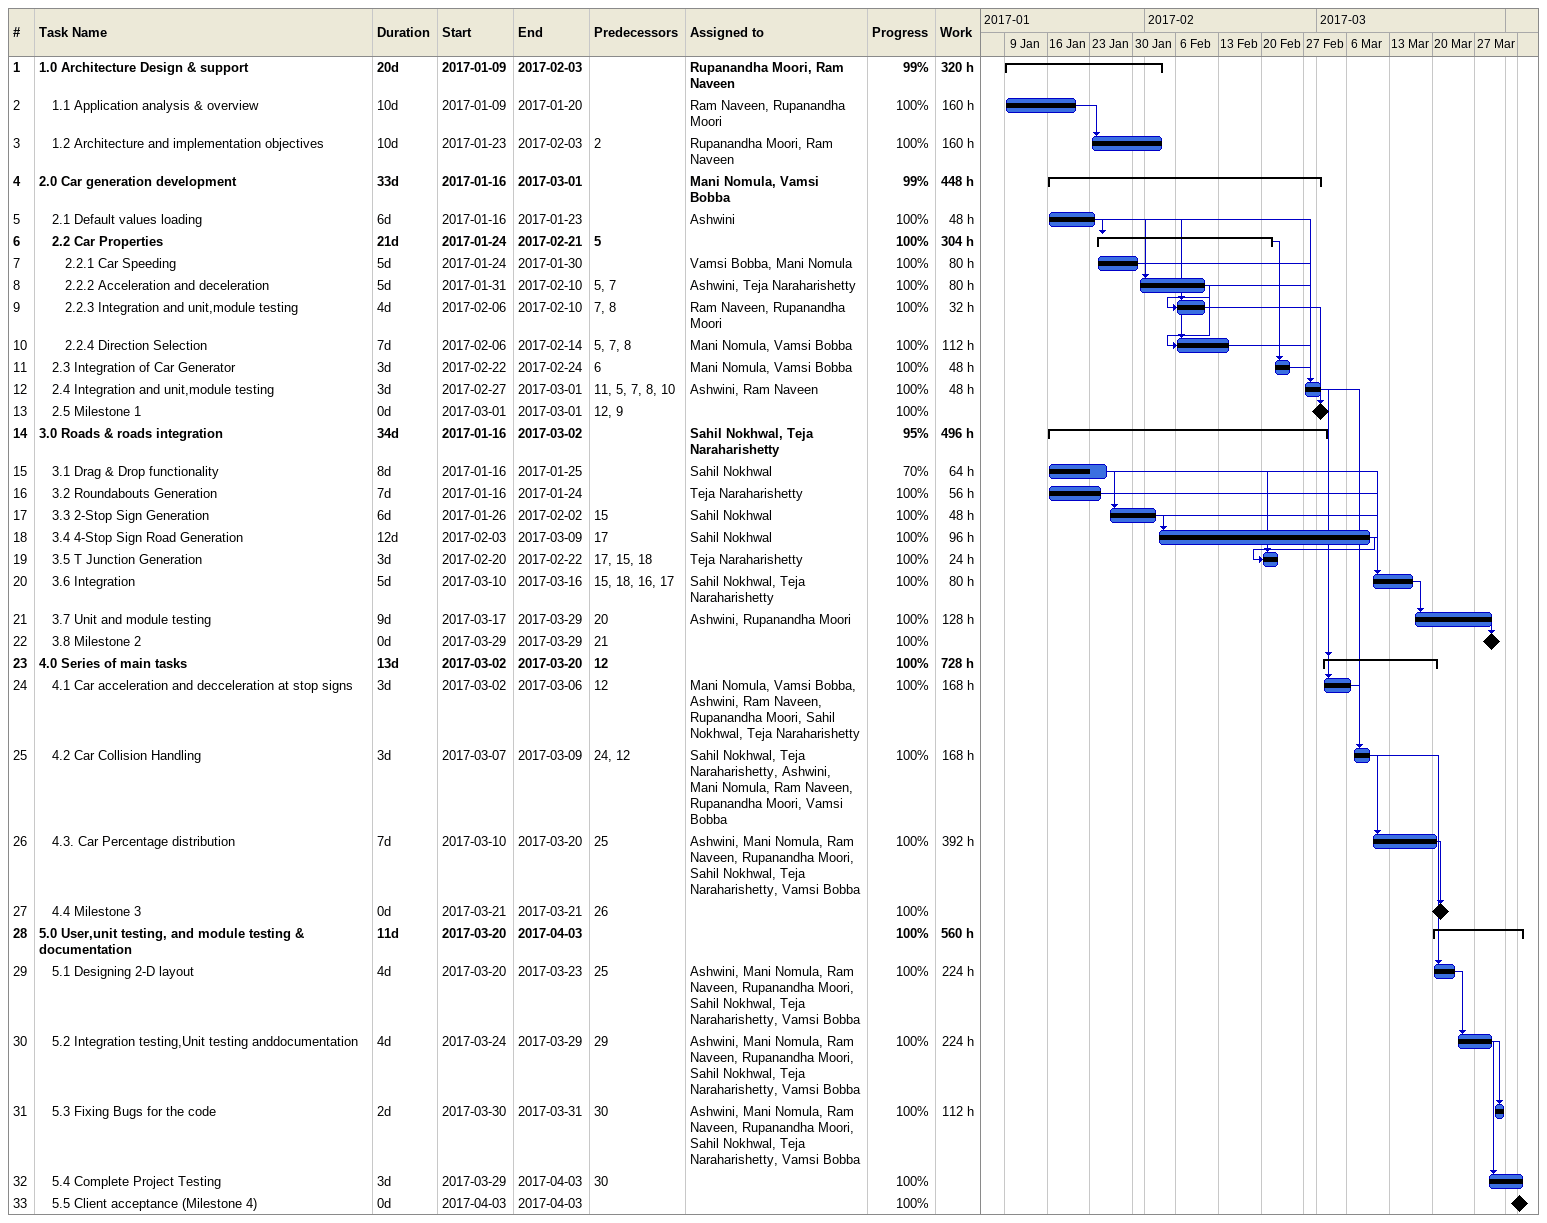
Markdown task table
| ID | Level | Task | Duration | Start | Finish | Predecessors | Resources | % complete | Work (h) |
|---|---|---|---|---|---|---|---|---|---|
| 1 | 1 | **1.0 Architecture Design & support** | 20d | 2017-01-09 | 2017-02-03 |  | Rupanandha Moori, Ram Naveen | 99 | 320 |
| 2 | 2 | 1.1 Application analysis & overview | 10d | 2017-01-09 | 2017-01-20 |  | Ram Naveen, Rupanandha Moori | 100 | 160 |
| 3 | 2 | 1.2 Architecture and implementation objectives | 10d | 2017-01-23 | 2017-02-03 | 2 | Rupanandha Moori, Ram Naveen | 100 | 160 |
| 4 | 1 | **2.0 Car generation development** | 33d | 2017-01-16 | 2017-03-01 |  | Mani Nomula, Vamsi Bobba | 99 | 448 |
| 5 | 2 | 2.1 Default values loading | 6d | 2017-01-16 | 2017-01-23 |  | Ashwini | 100 | 48 |
| 6 | 2 | **2.2 Car Properties** | 21d | 2017-01-24 | 2017-02-21 | 5 |  | 100 | 304 |
| 7 | 3 | 2.2.1 Car Speeding | 5d | 2017-01-24 | 2017-01-30 |  | Vamsi Bobba, Mani Nomula | 100 | 80 |
| 8 | 3 | 2.2.2 Acceleration and deceleration | 5d | 2017-01-31 | 2017-02-10 | 5, 7 | Ashwini, Teja Naraharishetty | 100 | 80 |
| 9 | 3 | 2.2.3 Integration and unit,module testing | 4d | 2017-02-06 | 2017-02-10 | 7, 8 | Ram Naveen, Rupanandha Moori | 100 | 32 |
| 10 | 3 | 2.2.4 Direction Selection | 7d | 2017-02-06 | 2017-02-14 | 5, 7, 8 | Mani Nomula, Vamsi Bobba | 100 | 112 |
| 11 | 2 | 2.3 Integration of Car Generator | 3d | 2017-02-22 | 2017-02-24 | 6 | Mani Nomula, Vamsi Bobba | 100 | 48 |
| 12 | 2 | 2.4 Integration and unit,module testing | 3d | 2017-02-27 | 2017-03-01 | 11, 5, 7, 8, 10 | Ashwini, Ram Naveen | 100 | 48 |
| 13 | 2 | 2.5 Milestone 1 | 0d | 2017-03-01 | 2017-03-01 | 12, 9 |  | 100 |  |
| 14 | 1 | **3.0 Roads & roads integration** | 34d | 2017-01-16 | 2017-03-02 |  | Sahil Nokhwal, Teja Naraharishetty | 95 | 496 |
| 15 | 2 | 3.1 Drag & Drop functionality | 8d | 2017-01-16 | 2017-01-25 |  | Sahil Nokhwal | 70 | 64 |
| 16 | 2 | 3.2 Roundabouts Generation | 7d | 2017-01-16 | 2017-01-24 |  | Teja Naraharishetty | 100 | 56 |
| 17 | 2 | 3.3 2-Stop Sign Generation | 6d | 2017-01-26 | 2017-02-02 | 15 | Sahil Nokhwal | 100 | 48 |
| 18 | 2 | 3.4 4-Stop Sign Road Generation | 12d | 2017-02-03 | 2017-03-09 | 17 | Sahil Nokhwal | 100 | 96 |
| 19 | 2 | 3.5 T Junction Generation | 3d | 2017-02-20 | 2017-02-22 | 17, 15, 18 | Teja Naraharishetty | 100 | 24 |
| 20 | 2 | 3.6 Integration | 5d | 2017-03-10 | 2017-03-16 | 15, 18, 16, 17 | Sahil Nokhwal, Teja Naraharishetty | 100 | 80 |
| 21 | 2 | 3.7 Unit and module testing | 9d | 2017-03-17 | 2017-03-29 | 20 | Ashwini, Rupanandha Moori | 100 | 128 |
| 22 | 2 | 3.8 Milestone 2 | 0d | 2017-03-29 | 2017-03-29 | 21 |  | 100 |  |
| 23 | 1 | **4.0 Series of main tasks** | 13d | 2017-03-02 | 2017-03-20 | 12 |  | 100 | 728 |
| 24 | 2 | 4.1 Car acceleration and decceleration at stop signs | 3d | 2017-03-02 | 2017-03-06 | 12 | Mani Nomula, Vamsi Bobba, Ashwini, Ram Naveen, Rupanandha Moori, Sahil Nokhwal, Teja Naraharishetty | 100 | 168 |
| 25 | 2 | 4.2 Car Collision Handling | 3d | 2017-03-07 | 2017-03-09 | 24, 12 | Sahil Nokhwal, Teja Naraharishetty, Ashwini, Mani Nomula, Ram Naveen, Rupanandha Moori, Vamsi Bobba | 100 | 168 |
| 26 | 2 | 4.3. Car Percentage distribution | 7d | 2017-03-10 | 2017-03-20 | 25 | Ashwini, Mani Nomula, Ram Naveen, Rupanandha Moori, Sahil Nokhwal, Teja Naraharishetty, Vamsi Bobba | 100 | 392 |
| 27 | 2 | 4.4 Milestone 3 | 0d | 2017-03-21 | 2017-03-21 | 26 |  | 100 |  |
| 28 | 1 | **5.0 User,unit testing, and module testing & documentation** | 11d | 2017-03-20 | 2017-04-03 |  |  | 100 | 560 |
| 29 | 2 | 5.1 Designing 2-D layout | 4d | 2017-03-20 | 2017-03-23 | 25 | Ashwini, Mani Nomula, Ram Naveen, Rupanandha Moori, Sahil Nokhwal, Teja Naraharishetty, Vamsi Bobba | 100 | 224 |
| 30 | 2 | 5.2 Integration testing,Unit testing anddocumentation | 4d | 2017-03-24 | 2017-03-29 | 29 | Ashwini, Mani Nomula, Ram Naveen, Rupanandha Moori, Sahil Nokhwal, Teja Naraharishetty, Vamsi Bobba | 100 | 224 |
| 31 | 2 | 5.3 Fixing Bugs for the code | 2d | 2017-03-30 | 2017-03-31 | 30 | Ashwini, Mani Nomula, Ram Naveen, Rupanandha Moori, Sahil Nokhwal, Teja Naraharishetty, Vamsi Bobba | 100 | 112 |
| 32 | 2 | 5.4 Complete Project Testing | 3d | 2017-03-29 | 2017-04-03 | 30 |  | 100 |  |
| 33 | 2 | 5.5 Client acceptance (Milestone 4) | 0d | 2017-04-03 | 2017-04-03 |  |  | 100 |  |
